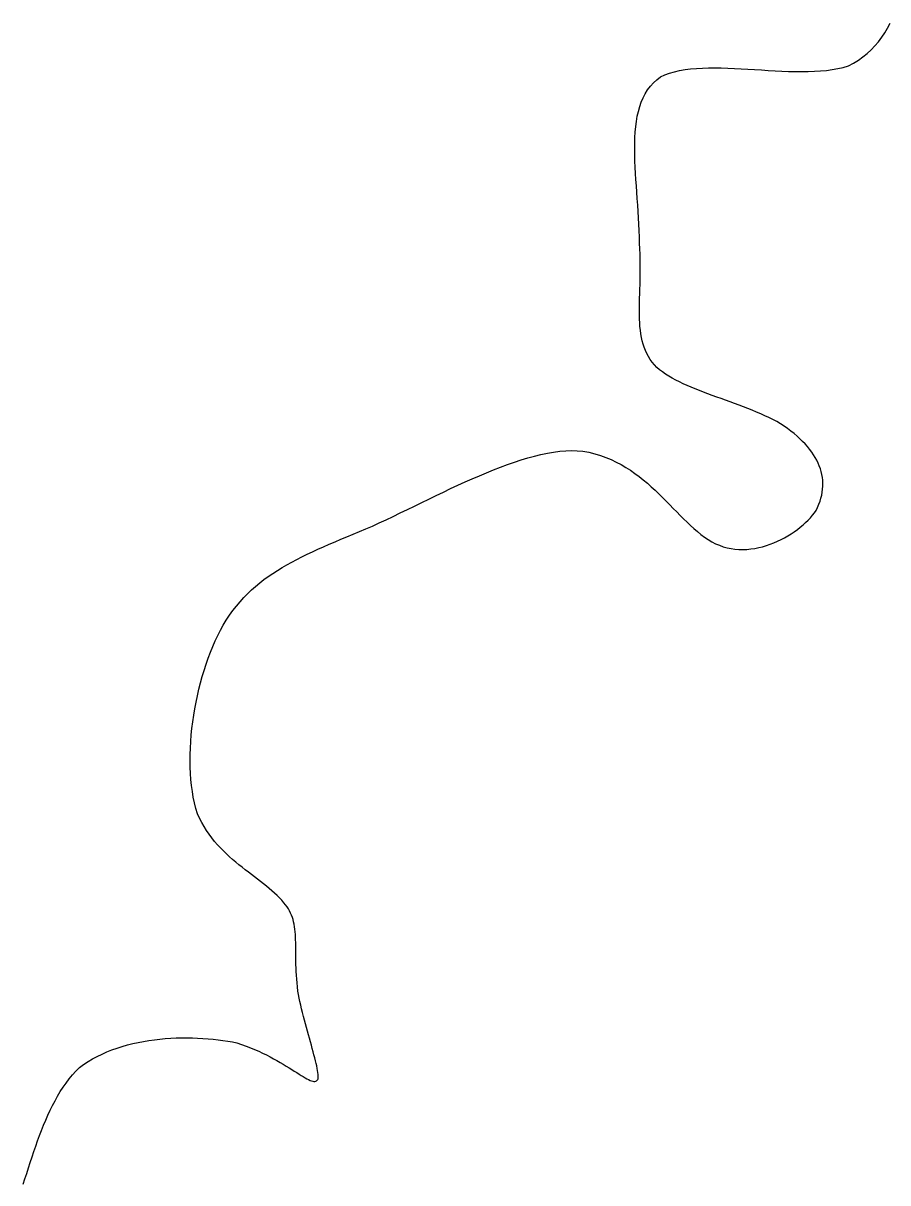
# Model space of a CAD drawing. Header units: metres. Extents: x 507606 to 508087, y 6966978 to 6967359.
# Drawn here: x 507854.297 to 507855.226, y 6967240.288 to 6967241.535 of the extents above; entities that cross this region are included whole.
import ezdxf

# ---------------------------------------------------------------- set-up
doc = ezdxf.new("R2010")
doc.units = ezdxf.units.M
doc.layers.add('mga2020VEG_TREE', color=252, linetype='Continuous')

# ---------------------------------------------------------------- blocks, each defined once
blk = doc.blocks.new('BAC V TREE')
for p, q in [((-8.9378, 12.1061), (-8.9196, 12.1398)), ((-9.0011, 12.0118), (-8.9784, 12.042)), ((-8.9784, 12.042), (-8.9574, 12.0734)), ((-8.9574, 12.0734), (-8.9378, 12.1061)), ((-9.0788, 11.9299), (-9.0512, 11.9557)), ((-9.0512, 11.9557), (-9.0253, 11.983)), ((-9.0253, 11.983), (-9.0011, 12.0118)), ((-9.1729, 11.8628), (-9.1396, 11.8834)), ((-9.1396, 11.8834), (-9.1083, 11.9058)), ((-9.1083, 11.9058), (-9.0788, 11.9299)), ((-10.4777, 11.7821), (-10.4455, 11.7939)), ((-10.4455, 11.7939), (-10.4115, 11.8037)), ((-10.4115, 11.8037), (-10.3758, 11.8118)), ((-10.3758, 11.8118), (-10.3385, 11.8183)), ((-10.3385, 11.8183), (-10.2996, 11.8232)), ((-10.2996, 11.8232), (-10.2594, 11.8268)), ((-10.2594, 11.8268), (-10.218, 11.8291)), ((-10.218, 11.8291), (-10.1754, 11.8304)), ((-10.1754, 11.8304), (-10.1319, 11.8306)), ((-10.1319, 11.8306), (-10.0875, 11.83)), ((-10.0875, 11.83), (-10.0423, 11.8287)), ((-10.0423, 11.8287), (-9.9966, 11.8268)), ((-9.9966, 11.8268), (-9.9503, 11.8244)), ((-9.9503, 11.8244), (-9.9037, 11.8218)), ((-9.9037, 11.8218), (-9.8568, 11.8189)), ((-9.8568, 11.8189), (-9.8098, 11.816)), ((-9.8098, 11.816), (-9.7627, 11.8132)), ((-9.7627, 11.8132), (-9.7159, 11.8106)), ((-9.7159, 11.8106), (-9.6692, 11.8083)), ((-9.6692, 11.8083), (-9.623, 11.8066)), ((-9.623, 11.8066), (-9.5772, 11.8054)), ((-9.5772, 11.8054), (-9.532, 11.805)), ((-9.532, 11.805), (-9.4876, 11.8054)), ((-9.4876, 11.8054), (-9.4441, 11.8069)), ((-9.4441, 11.8069), (-9.4016, 11.8095)), ((-9.4016, 11.8095), (-9.3601, 11.8133)), ((-9.3601, 11.8133), (-9.32, 11.8186)), ((-9.32, 11.8186), (-9.2811, 11.8254)), ((-9.2811, 11.8254), (-9.2438, 11.8339)), ((-9.2438, 11.8339), (-9.2081, 11.8442)), ((-9.2081, 11.8442), (-9.1729, 11.8628)), ((-10.5781, 11.704), (-10.5571, 11.7273)), ((-10.5571, 11.7273), (-10.5337, 11.7487)), ((-10.5337, 11.7487), (-10.5078, 11.7683)), ((-10.5078, 11.7683), (-10.4777, 11.7821)), ((-10.6282, 11.6238), (-10.6135, 11.6522)), ((-10.6135, 11.6522), (-10.5969, 11.6789)), ((-10.5969, 11.6789), (-10.5781, 11.704)), ((-10.6609, 11.5299), (-10.6517, 11.5626)), ((-10.6517, 11.5626), (-10.6409, 11.594)), ((-10.6409, 11.594), (-10.6282, 11.6238)), ((-10.6746, 11.4607), (-10.6685, 11.4959)), ((-10.6685, 11.4959), (-10.6609, 11.5299)), ((-10.685, 11.3484), (-10.6827, 11.3869)), ((-10.6827, 11.3869), (-10.6793, 11.4243)), ((-10.6793, 11.4243), (-10.6746, 11.4607)), ((-10.6866, 11.2689), (-10.6863, 11.3091)), ((-10.6863, 11.3091), (-10.685, 11.3484)), ((-10.6861, 11.228), (-10.6866, 11.2689)), ((-10.6848, 11.1863), (-10.6861, 11.228)), ((-10.683, 11.1441), (-10.6848, 11.1863)), ((-10.6806, 11.1013), (-10.683, 11.1441)), ((-10.6779, 11.0581), (-10.6806, 11.1013)), ((-10.6748, 11.0145), (-10.6779, 11.0581)), ((-10.6716, 10.9706), (-10.6748, 11.0145)), ((-10.6684, 10.9264), (-10.6716, 10.9706)), ((-10.6651, 10.8822), (-10.6684, 10.9264)), ((-10.6621, 10.8378), (-10.6651, 10.8822)), ((-10.6593, 10.7935), (-10.6621, 10.8378)), ((-10.6568, 10.7492), (-10.6593, 10.7935)), ((-10.6549, 10.7051), (-10.6568, 10.7492)), ((-10.6535, 10.6612), (-10.6549, 10.7051)), ((-10.6529, 10.6177), (-10.6535, 10.6612)), ((-10.6507, 10.5792), (-10.6529, 10.6177)), ((-10.6492, 10.5416), (-10.6507, 10.5792)), ((-10.6483, 10.5047), (-10.6492, 10.5416)), ((-10.6479, 10.4687), (-10.6483, 10.5047)), ((-10.6483, 10.3989), (-10.6479, 10.4334)), ((-10.6479, 10.4334), (-10.6479, 10.4687)), ((-10.6497, 10.3321), (-10.6489, 10.3651)), ((-10.6489, 10.3651), (-10.6483, 10.3989)), ((-10.6524, 10.2375), (-10.6515, 10.2683)), ((-10.6515, 10.2683), (-10.6506, 10.2998)), ((-10.6506, 10.2998), (-10.6497, 10.3321)), ((-10.6536, 10.178), (-10.6531, 10.2074)), ((-10.6531, 10.2074), (-10.6524, 10.2375)), ((-10.6538, 10.1494), (-10.6536, 10.178)), ((-10.6536, 10.1213), (-10.6538, 10.1494)), ((-10.653, 10.094), (-10.6536, 10.1213)), ((-10.6518, 10.0674), (-10.653, 10.094)), ((-10.65, 10.0414), (-10.6518, 10.0674)), ((-10.6474, 10.016), (-10.65, 10.0414)), ((-10.6441, 9.9913), (-10.6474, 10.016)), ((-10.6399, 9.9672), (-10.6441, 9.9913)), ((-10.6348, 9.9437), (-10.6399, 9.9672)), ((-10.6287, 9.9208), (-10.6348, 9.9437)), ((-10.6214, 9.8986), (-10.6287, 9.9208)), ((-10.6129, 9.8769), (-10.6214, 9.8986)), ((-10.6032, 9.8558), (-10.6129, 9.8769)), ((-10.5921, 9.8353), (-10.6032, 9.8558)), ((-10.5796, 9.8154), (-10.5921, 9.8353)), ((-10.5656, 9.796), (-10.5796, 9.8154)), ((-10.55, 9.7771), (-10.5656, 9.796)), ((-10.5327, 9.7588), (-10.55, 9.7771)), ((-10.5141, 9.7431), (-10.5327, 9.7588)), ((-10.4942, 9.728), (-10.5141, 9.7431)), ((-10.473, 9.7134), (-10.4942, 9.728)), ((-10.4507, 9.6993), (-10.473, 9.7134)), ((-10.4273, 9.6857), (-10.4507, 9.6993)), ((-10.4029, 9.6724), (-10.4273, 9.6857)), ((-10.3776, 9.6595), (-10.4029, 9.6724)), ((-10.3514, 9.647), (-10.3776, 9.6595)), ((-10.3244, 9.6348), (-10.3514, 9.647)), ((-10.2966, 9.6228), (-10.3244, 9.6348)), ((-10.2683, 9.611), (-10.2966, 9.6228)), ((-10.2393, 9.5995), (-10.2683, 9.611)), ((-10.2099, 9.5881), (-10.2393, 9.5995)), ((-10.18, 9.5768), (-10.2099, 9.5881)), ((-10.1498, 9.5657), (-10.18, 9.5768)), ((-10.1193, 9.5546), (-10.1498, 9.5657)), ((-10.0886, 9.5435), (-10.1193, 9.5546)), ((-10.0578, 9.5323), (-10.0886, 9.5435)), ((-10.0268, 9.5212), (-10.0578, 9.5323)), ((-9.9959, 9.5099), (-10.0268, 9.5212)), ((-9.9651, 9.4986), (-9.9959, 9.5099)), ((-9.9344, 9.487), (-9.9651, 9.4986)), ((-9.904, 9.4753), (-9.9344, 9.487)), ((-9.8739, 9.4633), (-9.904, 9.4753)), ((-9.8441, 9.4511), (-9.8739, 9.4633)), ((-9.8148, 9.4386), (-9.8441, 9.4511)), ((-9.7859, 9.4258), (-9.8148, 9.4386)), ((-9.7577, 9.4125), (-9.7859, 9.4258)), ((-9.7302, 9.3989), (-9.7577, 9.4125)), ((-9.7033, 9.3849), (-9.7302, 9.3989)), ((-9.6773, 9.3703), (-9.7033, 9.3849)), ((-9.6524, 9.3535), (-9.6773, 9.3703)), ((-9.6286, 9.3364), (-9.6524, 9.3535)), ((-9.6058, 9.3192), (-9.6286, 9.3364)), ((-9.5841, 9.3018), (-9.6058, 9.3192)), ((-9.5634, 9.2841), (-9.5841, 9.3018)), ((-9.5439, 9.2663), (-9.5634, 9.2841)), ((-9.5254, 9.2483), (-9.5439, 9.2663)), ((-9.508, 9.2302), (-9.5254, 9.2483)), ((-9.4918, 9.2118), (-9.508, 9.2302)), ((-11.425, 9.134), (-11.3794, 9.1465)), ((-11.3794, 9.1465), (-11.3345, 9.1573)), ((-11.3345, 9.1573), (-11.2904, 9.1665)), ((-11.2904, 9.1665), (-11.2471, 9.1739)), ((-11.2471, 9.1739), (-11.2048, 9.1794)), ((-11.2048, 9.1794), (-11.1634, 9.183)), ((-11.1634, 9.183), (-11.123, 9.1844)), ((-11.123, 9.1844), (-11.0837, 9.1837)), ((-11.0837, 9.1837), (-11.0455, 9.1807)), ((-11.0455, 9.1807), (-11.0032, 9.1726)), ((-11.0032, 9.1726), (-10.9625, 9.1625)), ((-10.9625, 9.1625), (-10.9232, 9.1507)), ((-10.9232, 9.1507), (-10.8855, 9.1371)), ((-9.4766, 9.1933), (-9.4918, 9.2118)), ((-9.4626, 9.1746), (-9.4766, 9.1933)), ((-9.4497, 9.1558), (-9.4626, 9.1746)), ((-9.438, 9.1367), (-9.4497, 9.1558)), ((-11.6622, 9.0516), (-11.6137, 9.0704)), ((-11.6137, 9.0704), (-11.5657, 9.0882)), ((-11.5657, 9.0882), (-11.5182, 9.1048)), ((-11.5182, 9.1048), (-11.4713, 9.1201)), ((-11.4713, 9.1201), (-11.425, 9.134)), ((-10.8855, 9.1371), (-10.8491, 9.122)), ((-10.8491, 9.122), (-10.814, 9.1055)), ((-10.814, 9.1055), (-10.7801, 9.0876)), ((-10.7801, 9.0876), (-10.7475, 9.0684)), ((-10.7475, 9.0684), (-10.7159, 9.0482)), ((-9.4274, 9.1176), (-9.438, 9.1367)), ((-9.418, 9.0982), (-9.4274, 9.1176)), ((-9.4097, 9.0788), (-9.418, 9.0982)), ((-9.4026, 9.0591), (-9.4097, 9.0788)), ((-11.8594, 8.9673), (-11.8097, 8.9895)), ((-11.8097, 8.9895), (-11.7602, 9.011)), ((-11.7602, 9.011), (-11.711, 9.0317)), ((-11.711, 9.0317), (-11.6622, 9.0516)), ((-10.7159, 9.0482), (-10.6853, 9.0269)), ((-10.6853, 9.0269), (-10.6557, 9.0048)), ((-10.6557, 9.0048), (-10.6269, 8.9819)), ((-10.6269, 8.9819), (-10.599, 8.9583)), ((-9.3967, 9.0394), (-9.4026, 9.0591)), ((-9.392, 9.0194), (-9.3967, 9.0394)), ((-9.3885, 8.9994), (-9.392, 9.0194)), ((-9.3862, 8.9792), (-9.3885, 8.9994)), ((-12.0093, 8.8976), (-11.9593, 8.9213)), ((-11.9593, 8.9213), (-11.9093, 8.9445)), ((-11.9093, 8.9445), (-11.8594, 8.9673)), ((-10.599, 8.9583), (-10.5718, 8.9342)), ((-10.5718, 8.9342), (-10.5452, 8.9097)), ((-10.5452, 8.9097), (-10.5193, 8.8849)), ((-9.3893, 8.8971), (-9.3867, 8.9178)), ((-9.3867, 8.9178), (-9.3853, 8.9384)), ((-9.3852, 8.9589), (-9.3862, 8.9792)), ((-9.3853, 8.9384), (-9.3852, 8.9589)), ((-12.209, 8.8011), (-12.1593, 8.8253)), ((-12.1593, 8.8253), (-12.1094, 8.8495)), ((-12.1094, 8.8495), (-12.0594, 8.8737)), ((-12.0594, 8.8737), (-12.0093, 8.8976)), ((-10.5193, 8.8849), (-10.4939, 8.8599)), ((-10.4939, 8.8599), (-10.4689, 8.8348)), ((-10.4689, 8.8348), (-10.4443, 8.8098)), ((-9.4124, 8.8132), (-9.4048, 8.8344)), ((-9.4048, 8.8344), (-9.3983, 8.8554)), ((-9.3983, 8.8554), (-9.3932, 8.8763)), ((-9.3932, 8.8763), (-9.3893, 8.8971)), ((-12.3567, 8.7296), (-12.3078, 8.7532)), ((-12.3078, 8.7532), (-12.2585, 8.7771)), ((-12.2585, 8.7771), (-12.209, 8.8011)), ((-10.4443, 8.8098), (-10.42, 8.7849)), ((-10.42, 8.7849), (-10.396, 8.7603)), ((-10.396, 8.7603), (-10.3721, 8.736)), ((-9.4571, 8.737), (-9.4437, 8.7538)), ((-9.4437, 8.7538), (-9.4317, 8.7706)), ((-9.4317, 8.7706), (-9.4214, 8.792)), ((-9.4214, 8.792), (-9.4124, 8.8132)), ((-12.5459, 8.6429), (-12.5008, 8.6619)), ((-12.5008, 8.6619), (-12.4533, 8.6839)), ((-12.4533, 8.6839), (-12.4052, 8.7065)), ((-12.4052, 8.7065), (-12.3567, 8.7296)), ((-10.3721, 8.736), (-10.3483, 8.7123)), ((-10.3483, 8.7123), (-10.3245, 8.6892)), ((-10.3245, 8.6892), (-10.3007, 8.6668)), ((-10.3007, 8.6668), (-10.2768, 8.6453)), ((-9.5416, 8.6546), (-9.5225, 8.6706)), ((-9.5225, 8.6706), (-9.5045, 8.6869)), ((-9.5045, 8.6869), (-9.4875, 8.7035)), ((-9.4875, 8.7035), (-9.4717, 8.7202)), ((-9.4717, 8.7202), (-9.4571, 8.737)), ((-12.718, 8.571), (-12.6762, 8.5885)), ((-12.6762, 8.5885), (-12.6336, 8.6062)), ((-12.6336, 8.6062), (-12.5901, 8.6243)), ((-12.5901, 8.6243), (-12.5459, 8.6429)), ((-10.2768, 8.6453), (-10.2526, 8.6247)), ((-10.2526, 8.6247), (-10.2282, 8.6052)), ((-10.2282, 8.6052), (-10.2035, 8.5869)), ((-10.2035, 8.5869), (-10.1784, 8.5699)), ((-9.6744, 8.5691), (-9.6504, 8.5818)), ((-9.6504, 8.5818), (-9.6271, 8.5951)), ((-9.6271, 8.5951), (-9.6045, 8.6092)), ((-9.6045, 8.6092), (-9.5827, 8.6238)), ((-9.5827, 8.6238), (-9.5617, 8.639)), ((-9.5617, 8.639), (-9.5416, 8.6546)), ((-12.915, 8.4849), (-12.8772, 8.5022)), ((-12.8772, 8.5022), (-12.8386, 8.5193)), ((-12.8386, 8.5193), (-12.7992, 8.5365)), ((-12.7992, 8.5365), (-12.759, 8.5536)), ((-12.759, 8.5536), (-12.718, 8.571)), ((-10.1784, 8.5699), (-10.1528, 8.5543)), ((-10.1528, 8.5543), (-10.1269, 8.5408)), ((-10.1269, 8.5408), (-10.1007, 8.5294)), ((-10.1007, 8.5294), (-10.0741, 8.52)), ((-10.0741, 8.52), (-10.0473, 8.5126)), ((-10.0473, 8.5126), (-10.0202, 8.5069)), ((-10.0202, 8.5069), (-9.9929, 8.5031)), ((-9.9929, 8.5031), (-9.9655, 8.501)), ((-9.9655, 8.501), (-9.9381, 8.5005)), ((-9.9381, 8.5005), (-9.9107, 8.5015)), ((-9.9107, 8.5015), (-9.8834, 8.5041)), ((-9.8834, 8.5041), (-9.8562, 8.508)), ((-9.8562, 8.508), (-9.8291, 8.5133)), ((-9.8291, 8.5133), (-9.8024, 8.5199)), ((-9.8024, 8.5199), (-9.7759, 8.5277)), ((-9.7759, 8.5277), (-9.7498, 8.5365)), ((-9.7498, 8.5365), (-9.7242, 8.5465)), ((-9.7242, 8.5465), (-9.699, 8.5573)), ((-9.699, 8.5573), (-9.6744, 8.5691)), ((-13.0585, 8.4137), (-13.0238, 8.432)), ((-13.0238, 8.432), (-12.9883, 8.4499)), ((-12.9883, 8.4499), (-12.9521, 8.4675)), ((-12.9521, 8.4675), (-12.915, 8.4849)), ((-13.1895, 8.3354), (-13.1579, 8.3559)), ((-13.1579, 8.3559), (-13.1255, 8.3757)), ((-13.1255, 8.3757), (-13.0924, 8.395)), ((-13.0924, 8.395), (-13.0585, 8.4137)), ((-13.3084, 8.2455), (-13.2798, 8.2693)), ((-13.2798, 8.2693), (-13.2505, 8.2922)), ((-13.2505, 8.2922), (-13.2204, 8.3142)), ((-13.2204, 8.3142), (-13.1895, 8.3354)), ((-13.3898, 8.1677), (-13.3634, 8.1948)), ((-13.3634, 8.1948), (-13.3363, 8.2207)), ((-13.3363, 8.2207), (-13.3084, 8.2455)), ((-13.4646, 8.079), (-13.4404, 8.1099)), ((-13.4404, 8.1099), (-13.4155, 8.1395)), ((-13.4155, 8.1395), (-13.3898, 8.1677)), ((-13.5108, 8.0128), (-13.488, 8.0466)), ((-13.488, 8.0466), (-13.4646, 8.079)), ((-13.5699, 7.9058), (-13.5517, 7.9422)), ((-13.5517, 7.9422), (-13.5328, 7.9773)), ((-13.5328, 7.9773), (-13.5108, 8.0128)), ((-13.6043, 7.8294), (-13.5875, 7.8682)), ((-13.5875, 7.8682), (-13.5699, 7.9058)), ((-13.6357, 7.749), (-13.6204, 7.7897)), ((-13.6204, 7.7897), (-13.6043, 7.8294)), ((-13.6641, 7.6651), (-13.6503, 7.7074)), ((-13.6503, 7.7074), (-13.6357, 7.749)), ((-13.6892, 7.5785), (-13.6771, 7.6221)), ((-13.6771, 7.6221), (-13.6641, 7.6651)), ((-13.7004, 7.5344), (-13.6892, 7.5785)), ((-13.7203, 7.4449), (-13.7108, 7.4898)), ((-13.7108, 7.4898), (-13.7004, 7.5344)), ((-13.7365, 7.3544), (-13.7289, 7.3998)), ((-13.7289, 7.3998), (-13.7203, 7.4449)), ((-13.7487, 7.2635), (-13.7431, 7.309)), ((-13.7431, 7.309), (-13.7365, 7.3544)), ((-13.7569, 7.173), (-13.7534, 7.2182)), ((-13.7534, 7.2182), (-13.7487, 7.2635)), ((-13.7595, 7.128), (-13.7569, 7.173)), ((-13.7613, 7.0391), (-13.7609, 7.0833)), ((-13.7609, 7.0833), (-13.7595, 7.128)), ((-13.7605, 6.9954), (-13.7613, 7.0391)), ((-13.7586, 6.9522), (-13.7605, 6.9954)), ((-13.7555, 6.9097), (-13.7586, 6.9522)), ((-13.7512, 6.868), (-13.7555, 6.9097)), ((-13.7457, 6.8271), (-13.7512, 6.868)), ((-13.739, 6.7871), (-13.7457, 6.8271)), ((-13.731, 6.7481), (-13.739, 6.7871)), ((-13.7218, 6.7102), (-13.731, 6.7481)), ((-13.7112, 6.6735), (-13.7218, 6.7102)), ((-13.6965, 6.6425), (-13.7112, 6.6735)), ((-13.6809, 6.6129), (-13.6965, 6.6425)), ((-13.6644, 6.5845), (-13.6809, 6.6129)), ((-13.6472, 6.5573), (-13.6644, 6.5845)), ((-13.6292, 6.5313), (-13.6472, 6.5573)), ((-13.6106, 6.5063), (-13.6292, 6.5313)), ((-13.5914, 6.4824), (-13.6106, 6.5063)), ((-13.5716, 6.4594), (-13.5914, 6.4824)), ((-13.5514, 6.4374), (-13.5716, 6.4594)), ((-13.5307, 6.4161), (-13.5514, 6.4374)), ((-13.5097, 6.3957), (-13.5307, 6.4161)), ((-13.4884, 6.376), (-13.5097, 6.3957)), ((-13.4669, 6.3569), (-13.4884, 6.376)), ((-13.4453, 6.3385), (-13.4669, 6.3569)), ((-13.4235, 6.3205), (-13.4453, 6.3385)), ((-13.4017, 6.3031), (-13.4235, 6.3205)), ((-13.3799, 6.2861), (-13.4017, 6.3031)), ((-13.3582, 6.2694), (-13.3799, 6.2861)), ((-13.3367, 6.253), (-13.3582, 6.2694)), ((-13.3154, 6.2369), (-13.3367, 6.253)), ((-13.2943, 6.2209), (-13.3154, 6.2369)), ((-13.2736, 6.205), (-13.2943, 6.2209)), ((-13.2533, 6.1892), (-13.2736, 6.205)), ((-13.2334, 6.1734), (-13.2533, 6.1892)), ((-13.2141, 6.1576), (-13.2334, 6.1734)), ((-13.1954, 6.1416), (-13.2141, 6.1576)), ((-13.1773, 6.1254), (-13.1954, 6.1416)), ((-13.1599, 6.1089), (-13.1773, 6.1254)), ((-13.1433, 6.0922), (-13.1599, 6.1089)), ((-13.1275, 6.0751), (-13.1433, 6.0922)), ((-13.1126, 6.0575), (-13.1275, 6.0751)), ((-13.1012, 6.0439), (-13.1126, 6.0575)), ((-13.0909, 6.0301), (-13.1012, 6.0439)), ((-13.0816, 6.0161), (-13.0909, 6.0301)), ((-13.0734, 6.0018), (-13.0816, 6.0161)), ((-13.0661, 5.9871), (-13.0734, 6.0018)), ((-13.0596, 5.9722), (-13.0661, 5.9871)), ((-13.0541, 5.9569), (-13.0596, 5.9722)), ((-13.0492, 5.9413), (-13.0541, 5.9569)), ((-13.0451, 5.9253), (-13.0492, 5.9413)), ((-13.0417, 5.909), (-13.0451, 5.9253)), ((-13.0388, 5.8923), (-13.0417, 5.909)), ((-13.0365, 5.8751), (-13.0388, 5.8923)), ((-13.0347, 5.8575), (-13.0365, 5.8751)), ((-13.0332, 5.8395), (-13.0347, 5.8575)), ((-13.0322, 5.821), (-13.0332, 5.8395)), ((-13.0314, 5.802), (-13.0322, 5.821)), ((-13.0309, 5.7825), (-13.0314, 5.802)), ((-13.0305, 5.7625), (-13.0309, 5.7825)), ((-13.0303, 5.742), (-13.0305, 5.7625)), ((-13.0301, 5.7209), (-13.0303, 5.742)), ((-13.03, 5.6992), (-13.0301, 5.7209)), ((-13.0298, 5.677), (-13.03, 5.6992)), ((-13.0294, 5.6542), (-13.0298, 5.677)), ((-13.029, 5.6307), (-13.0294, 5.6542)), ((-13.0282, 5.6066), (-13.029, 5.6307)), ((-13.0272, 5.5818), (-13.0282, 5.6066)), ((-13.0259, 5.5564), (-13.0272, 5.5818)), ((-13.0241, 5.5303), (-13.0259, 5.5564)), ((-13.0219, 5.5035), (-13.0241, 5.5303)), ((-13.0191, 5.476), (-13.0219, 5.5035)), ((-13.0158, 5.4477), (-13.0191, 5.476)), ((-13.0116, 5.4237), (-13.0158, 5.4477)), ((-13.0069, 5.3992), (-13.0116, 5.4237)), ((-13.0018, 5.3744), (-13.0069, 5.3992)), ((-12.9962, 5.3492), (-13.0018, 5.3744)), ((-12.9903, 5.3238), (-12.9962, 5.3492)), ((-12.984, 5.2982), (-12.9903, 5.3238)), ((-12.9776, 5.2726), (-12.984, 5.2982)), ((-12.9709, 5.2469), (-12.9776, 5.2726)), ((-12.964, 5.2213), (-12.9709, 5.2469)), ((-12.9571, 5.1959), (-12.964, 5.2213)), ((-12.9501, 5.1707), (-12.9571, 5.1959)), ((-12.9432, 5.1458), (-12.9501, 5.1707)), ((-12.9363, 5.1212), (-12.9432, 5.1458)), ((-14.3018, 5.0406), (-14.2667, 5.0532)), ((-14.2667, 5.0532), (-14.2309, 5.0646)), ((-14.2309, 5.0646), (-14.1947, 5.075)), ((-14.1947, 5.075), (-14.158, 5.0842)), ((-14.158, 5.0842), (-14.121, 5.0924)), ((-14.121, 5.0924), (-14.0837, 5.0996)), ((-14.0837, 5.0996), (-14.0462, 5.1058)), ((-14.0462, 5.1058), (-14.0085, 5.1111)), ((-14.0085, 5.1111), (-13.9707, 5.1154)), ((-13.9707, 5.1154), (-13.9329, 5.1188)), ((-13.9329, 5.1188), (-13.8951, 5.1213)), ((-13.8951, 5.1213), (-13.8574, 5.1231)), ((-13.8574, 5.1231), (-13.8199, 5.124)), ((-13.8199, 5.124), (-13.7827, 5.1241)), ((-13.7827, 5.1241), (-13.7457, 5.1235)), ((-13.7457, 5.1235), (-13.7091, 5.1222)), ((-13.7091, 5.1222), (-13.673, 5.1202)), ((-13.673, 5.1202), (-13.6373, 5.1175)), ((-13.6373, 5.1175), (-13.6023, 5.1142)), ((-13.6023, 5.1142), (-13.5678, 5.1103)), ((-13.5678, 5.1103), (-13.5341, 5.1059)), ((-13.5341, 5.1059), (-13.5011, 5.1009)), ((-13.5011, 5.1009), (-13.469, 5.0954)), ((-13.469, 5.0954), (-13.4377, 5.0895)), ((-13.4377, 5.0895), (-13.4056, 5.0787)), ((-13.4056, 5.0787), (-13.3745, 5.0674)), ((-13.3745, 5.0674), (-13.3444, 5.0556)), ((-13.3444, 5.0556), (-13.3153, 5.0435)), ((-12.9295, 5.0971), (-12.9363, 5.1212)), ((-12.9228, 5.0735), (-12.9295, 5.0971)), ((-12.9164, 5.0505), (-12.9228, 5.0735)), ((-14.4671, 4.9596), (-14.4357, 4.9783)), ((-14.4357, 4.9783), (-14.4034, 4.9958)), ((-14.4034, 4.9958), (-14.3703, 5.0119)), ((-14.3703, 5.0119), (-14.3364, 5.0269)), ((-14.3364, 5.0269), (-14.3018, 5.0406)), ((-13.3153, 5.0435), (-13.2871, 5.031)), ((-13.2871, 5.031), (-13.26, 5.0184)), ((-13.26, 5.0184), (-13.2338, 5.0055)), ((-13.2338, 5.0055), (-13.2085, 4.9926)), ((-13.2085, 4.9926), (-13.1843, 4.9797)), ((-13.1843, 4.9797), (-13.161, 4.9668)), ((-12.9103, 5.0283), (-12.9164, 5.0505)), ((-12.9045, 5.0067), (-12.9103, 5.0283)), ((-12.899, 4.986), (-12.9045, 5.0067)), ((-12.894, 4.9662), (-12.899, 4.986)), ((-14.5751, 4.8672), (-14.5516, 4.8932)), ((-14.5516, 4.8932), (-14.5269, 4.9182)), ((-14.5269, 4.9182), (-14.4975, 4.9396)), ((-14.4975, 4.9396), (-14.4671, 4.9596)), ((-13.161, 4.9668), (-13.1386, 4.954)), ((-13.1386, 4.954), (-13.1172, 4.9414)), ((-13.1172, 4.9414), (-13.0967, 4.929)), ((-13.0967, 4.929), (-13.0771, 4.917)), ((-13.0771, 4.917), (-13.0585, 4.9054)), ((-13.0585, 4.9054), (-13.0408, 4.8942)), ((-13.0408, 4.8942), (-13.024, 4.8836)), ((-12.8895, 4.9474), (-12.894, 4.9662)), ((-12.8855, 4.9297), (-12.8895, 4.9474)), ((-12.8821, 4.913), (-12.8855, 4.9297)), ((-12.8793, 4.8977), (-12.8821, 4.913)), ((-12.8772, 4.8835), (-12.8793, 4.8977)), ((-14.6394, 4.7826), (-14.619, 4.8118)), ((-14.619, 4.8118), (-14.5975, 4.84)), ((-14.5975, 4.84), (-14.5751, 4.8672)), ((-13.024, 4.8836), (-13.0081, 4.8736)), ((-13.0081, 4.8736), (-12.9932, 4.8643)), ((-12.9932, 4.8643), (-12.9791, 4.8557)), ((-12.9791, 4.8557), (-12.9659, 4.8479)), ((-12.9659, 4.8479), (-12.9536, 4.841)), ((-12.9536, 4.841), (-12.9422, 4.8351)), ((-12.9422, 4.8351), (-12.9317, 4.8302)), ((-12.9317, 4.8302), (-12.922, 4.8263)), ((-12.922, 4.8263), (-12.9132, 4.8237)), ((-12.9132, 4.8237), (-12.9053, 4.8223)), ((-12.9053, 4.8223), (-12.8982, 4.8221)), ((-12.8982, 4.8221), (-12.8919, 4.8234)), ((-12.8919, 4.8234), (-12.8866, 4.8261)), ((-12.8866, 4.8261), (-12.882, 4.8303)), ((-12.882, 4.8303), (-12.8789, 4.8351)), ((-12.8789, 4.8351), (-12.8767, 4.8416)), ((-12.8758, 4.8708), (-12.8772, 4.8835)), ((-12.8767, 4.8416), (-12.8755, 4.8497)), ((-12.8753, 4.8595), (-12.8758, 4.8708)), ((-12.8755, 4.8497), (-12.8753, 4.8595)), ((-14.6777, 4.7215), (-14.659, 4.7525)), ((-14.659, 4.7525), (-14.6394, 4.7826)), ((-14.7291, 4.6238), (-14.7126, 4.6571)), ((-14.7126, 4.6571), (-14.6955, 4.6897)), ((-14.6955, 4.6897), (-14.6777, 4.7215)), ((-14.76, 4.5553), (-14.7448, 4.5899)), ((-14.7448, 4.5899), (-14.7291, 4.6238)), ((-14.7889, 4.4845), (-14.7747, 4.5201)), ((-14.7747, 4.5201), (-14.76, 4.5553)), ((-14.829, 4.375), (-14.816, 4.4119)), ((-14.816, 4.4119), (-14.8026, 4.4484)), ((-14.8026, 4.4484), (-14.7889, 4.4845)), ((-14.8544, 4.3004), (-14.8418, 4.3378)), ((-14.8418, 4.3378), (-14.829, 4.375)), ((-14.8791, 4.225), (-14.8668, 4.2628)), ((-14.8668, 4.2628), (-14.8544, 4.3004)), ((-14.9036, 4.1493), (-14.8913, 4.1872)), ((-14.8913, 4.1872), (-14.8791, 4.225)), ((-14.9159, 4.1114), (-14.9036, 4.1493))]:
    blk.add_line(p, q)
blk = doc.blocks.new('XE_SURVEY')
at = {"layer": 'mga2020VEG_TREE', "xscale": 0.1554417355589352, "yscale": 0.1554417355589352, "zscale": 0.1554417355589352, "rotation": 0.001583333339407246}
blk.add_blockref('BAC V TREE', (507856.6151, 6967239.6476, 5.1151), dxfattribs=at)

msp = doc.modelspace()

# ---------------------------------------------------------------- block references
msp.add_blockref('XE_SURVEY', (0, 0))

doc.saveas('drawing.dxf')
